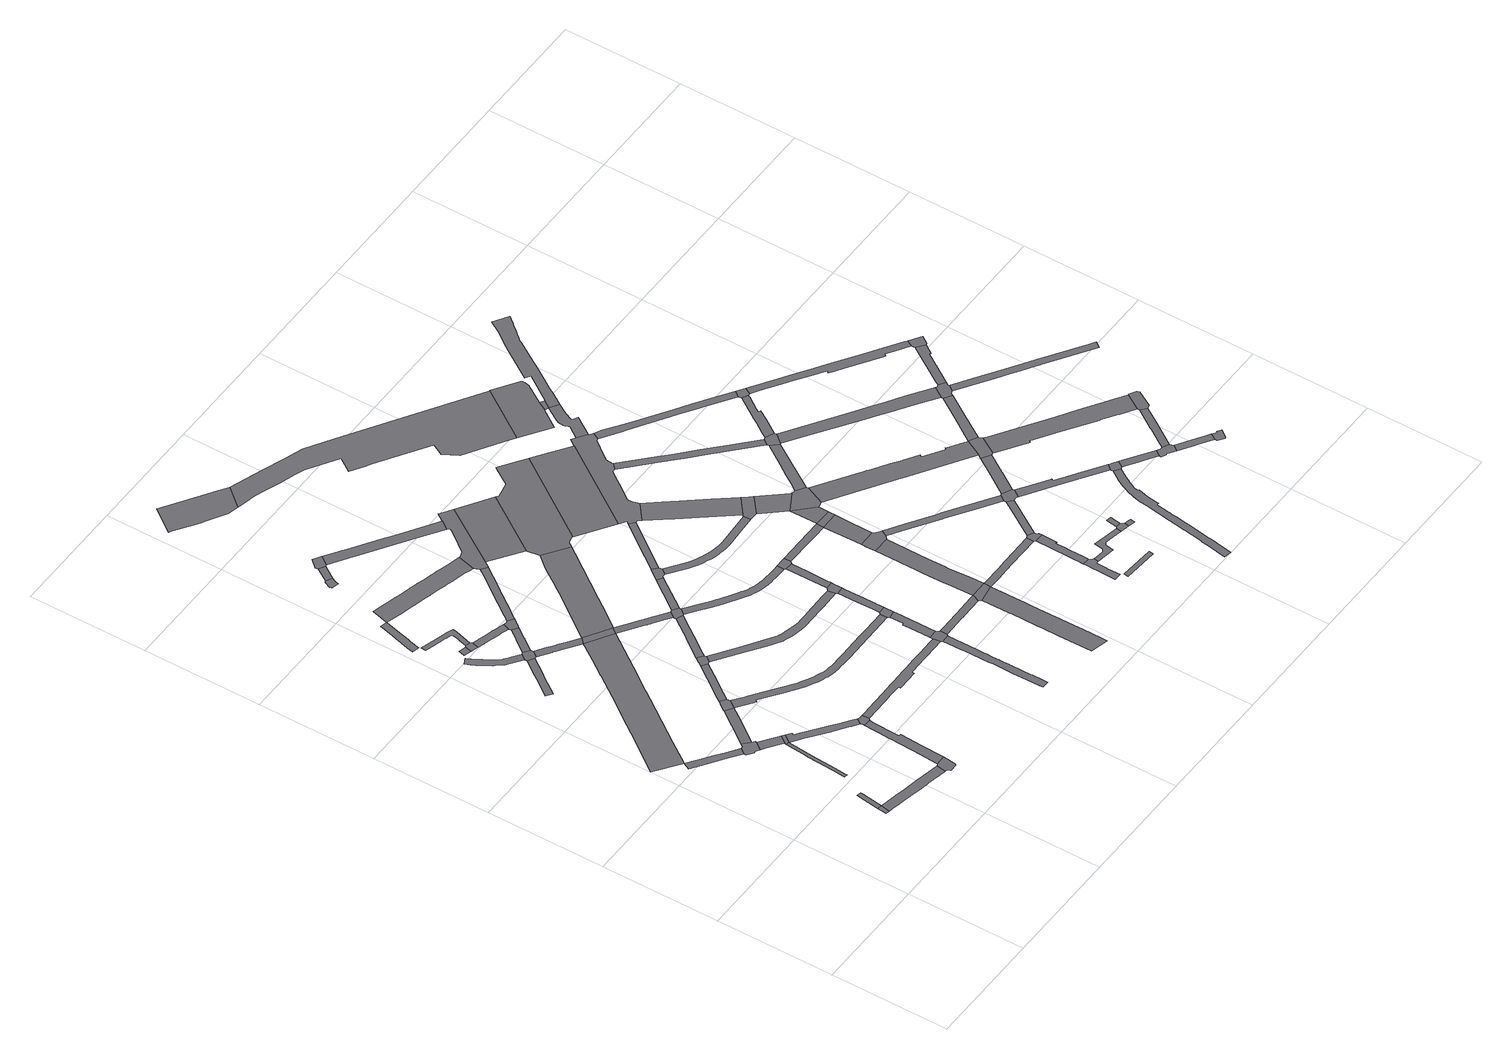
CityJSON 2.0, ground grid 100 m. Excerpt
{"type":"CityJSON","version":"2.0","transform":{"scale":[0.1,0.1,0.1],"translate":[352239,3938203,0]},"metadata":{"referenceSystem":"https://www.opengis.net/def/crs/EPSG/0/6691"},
"CityObjects":{
"road1":{"type":"Road","geometry":[{"type":"MultiSurface","lod":"1","boundaries":[[[0,1,2,3]]]}]},
"road2":{"type":"Road","attributes":{"RoadStructureAttribute.sectionType":"1"},"geometry":[{"type":"MultiSurface","lod":"1","boundaries":[[[2,4,5,6,7,3]]]}]},
"road3":{"type":"Road","attributes":{"RoadStructureAttribute.sectionType":"1"},"geometry":[{"type":"MultiSurface","lod":"1","boundaries":[[[8,9,10,11,12,13,14,15,16,17,18,19,20]]]}]},
"road4":{"type":"Road","attributes":{"RoadStructureAttribute.sectionType":"1"},"geometry":[{"type":"MultiSurface","lod":"1","boundaries":[[[1,21,22,23,24,25,26,27,28,29,30,31,32,33,34,35,36,37,38,39,40,41,2]]]}]},
"road5":{"type":"Road","geometry":[{"type":"MultiSurface","lod":"1","boundaries":[[[42,43,14,13,44,45,46,47,48,49,50,51,52,53]]]}]},
"road6":{"type":"Road","attributes":{"RoadStructureAttribute.sectionType":"1"},"geometry":[{"type":"MultiSurface","lod":"1","boundaries":[[[54,55,56,57,58,59,60,61,62,63,64,65]]]}]},
"road7":{"type":"Road","attributes":{"RoadStructureAttribute.sectionType":"1"},"geometry":[{"type":"MultiSurface","lod":"1","boundaries":[[[49,66,67,68,69,70,71,50]]]}]},
"road8":{"type":"Road","geometry":[{"type":"MultiSurface","lod":"1","boundaries":[[[70,69,54,65,72]]]}]},
"road9":{"type":"Road","attributes":{"RoadStructureAttribute.sectionType":"1"},"geometry":[{"type":"MultiSurface","lod":"1","boundaries":[[[73,74,75,76,77,78,79,80,81,82,83,84]]]}]},
"road10":{"type":"Road","geometry":[{"type":"MultiSurface","lod":"1","boundaries":[[[85,33,32,86,87,88,89,90,91,92]]]}]},
"road11":{"type":"Road","attributes":{"RoadStructureAttribute.sectionType":"1"},"geometry":[{"type":"MultiSurface","lod":"1","boundaries":[[[93,94,95,96,97,98,99,100,101,102,103,104,105,106,107,108,109,110,111,112,113,114,115,116,117,118]]]}]},
"road12":{"type":"Road","attributes":{"RoadStructureAttribute.sectionType":"1"},"geometry":[{"type":"MultiSurface","lod":"1","boundaries":[[[65,119,120,121,122,123,124,125,126,127,128,129,130,131,132,133,134,135,136,137,138,72]]]}]},
"road13":{"type":"Road","attributes":{"RoadStructureAttribute.sectionType":"1"},"geometry":[{"type":"MultiSurface","lod":"1","boundaries":[[[139,140,141,142,143]]]}]},
"road14":{"type":"Road","geometry":[{"type":"MultiSurface","lod":"1","boundaries":[[[144,145,146,147,148,149,150,151,152]]]}]},
"road15":{"type":"Road","attributes":{"RoadStructureAttribute.sectionType":"1"},"geometry":[{"type":"MultiSurface","lod":"1","boundaries":[[[153,154,155,156,157,158,159,160,161,162,163,164,165,166,167,168,169]]]}]},
"road16":{"type":"Road","attributes":{"function":"3","RoadStructureAttribute.sectionType":"1"},"geometry":[{"type":"MultiSurface","lod":"1","boundaries":[[[20,170,171,172,173,174,175,176,177,178,179,180,181,182,183,184,185,186,187,188,189,190,191,192,193,194,195,196,182,197,198,199,200,201,202,203,204,205,206,207,208,209,210]]]}]},
"road17":{"type":"Road","attributes":{"RoadStructureAttribute.sectionType":"1"},"geometry":[{"type":"MultiSurface","lod":"1","boundaries":[[[211,212,213,214,215,216,217,218,219,220,221,222,223,224,225,226,85,92]]]}]},
"road18":{"type":"Road","geometry":[{"type":"MultiSurface","lod":"1","boundaries":[[[168,140,139,227,228,229,169]]]}]},
"road19":{"type":"Road","geometry":[{"type":"MultiSurface","lod":"1","boundaries":[[[77,230,231,232,233,105,104,78]]]}]},
"road20":{"type":"Road","geometry":[{"type":"MultiSurface","lod":"1","boundaries":[[[234,235,236,128,127,237,219,218]]]}]},
"road21":{"type":"Road","attributes":{"RoadStructureAttribute.sectionType":"1"},"geometry":[{"type":"MultiSurface","lod":"1","boundaries":[[[238,239,240,241,242,243,244,245,246,229,228,247,248,249,250,251,252,253,254,255,256,257]]]}]},
"road22":{"type":"Road","attributes":{"RoadStructureAttribute.sectionType":"1"},"geometry":[{"type":"MultiSurface","lod":"1","boundaries":[[[144,258,259,260,261,262,263,264,265,266,267,268,269,145]]]}]},
"road23":{"type":"Road","attributes":{"RoadStructureAttribute.sectionType":"1"},"geometry":[{"type":"MultiSurface","lod":"1","boundaries":[[[270,271,272,273,274,275,276,277,278,233,232,279,280,281,282,283,284,285,286,287,288,289]]]}]},
"road24":{"type":"Road","attributes":{"RoadStructureAttribute.sectionType":"1"},"geometry":[{"type":"MultiSurface","lod":"1","boundaries":[[[290,291,292,293,294,295,296,297,298,231,230,299,300,301,302,303,304,197,305]]]}]},
"road25":{"type":"Road","geometry":[{"type":"MultiSurface","lod":"1","boundaries":[[[256,306,289,288,307,308,309,310,311,312,257]]]}]},
"road26":{"type":"Road","geometry":[{"type":"MultiSurface","lod":"1","boundaries":[[[313,314,315,316,317,318,319,320]]]}]},
"road27":{"type":"Road","geometry":[{"type":"MultiSurface","lod":"1","boundaries":[[[321,322,323,324,325,262,261,326,327]]]}]},
"road28":{"type":"Road","attributes":{"RoadStructureAttribute.sectionType":"1"},"geometry":[{"type":"MultiSurface","lod":"1","boundaries":[[[328,329,330,331,332,333,334,335,336,337,338,339,340,341,342,343,344,345,346,347,348,349,350,351,352,353,354,355,356,357,358,359,360,361,362,363,364,365,366,367,351,368,369,370,371,372,373,374,375,376,377,378,379,380,381,382,383,384,385,386]]]}]},
"road29":{"type":"Road","geometry":[{"type":"MultiSurface","lod":"1","boundaries":[[[305,197,182,196]]]}]},
"road30":{"type":"Road","attributes":{"RoadStructureAttribute.sectionType":"1"},"geometry":[{"type":"MultiSurface","lod":"1","boundaries":[[[317,387,388,318]]]}]},
"road31":{"type":"Road","attributes":{"RoadStructureAttribute.sectionType":"1"},"geometry":[{"type":"MultiSurface","lod":"1","boundaries":[[[52,389,390,391,151,392,393,394,395,396,397,398,399,400,401,402,403,404,405,406,407,408,409,410,411,412,413,414,415,416,417,418,419,420,421,422,423,424,425,426,427,428,429,430,431,432,433,434,435,436,437,438,439,440,441,442,443,152,151,150,444,445,446,447,448,449,450,53]]]}]},
"road32":{"type":"Road","geometry":[{"type":"MultiSurface","lod":"1","boundaries":[[[451,452,453,454,388,387,455]]]}]},
"road33":{"type":"Road","attributes":{"RoadStructureAttribute.sectionType":"1"},"geometry":[{"type":"MultiSurface","lod":"1","boundaries":[[[456,457,458,322,321,459,460,461,462,463,464,465]]]}]},
"road34":{"type":"Road","attributes":{"RoadStructureAttribute.sectionType":"1"},"geometry":[{"type":"MultiSurface","lod":"1","boundaries":[[[466,467,468,469,470,471,472,473,474,475,476,311,310,477,478,479,480,481,482,483,484,485,486,487]]]}]},
"road35":{"type":"Road","attributes":{"RoadStructureAttribute.sectionType":"1"},"geometry":[{"type":"MultiSurface","lod":"1","boundaries":[[[488,489,490,491,492,493,494,495,496,497,498,499,500,501,502,503,504,505,506,507,508,509,510,511,512,513,514,515,516,517,518,519,520,235,234]]]}]},
"road36":{"type":"Road","attributes":{"function":"3","RoadStructureAttribute.sectionType":"1"},"geometry":[{"type":"MultiSurface","lod":"1","boundaries":[[[521,522,523,524,525,526,527,528,305,196,529,530,531,532,533,534,535]]]}]},
"road37":{"type":"Road","geometry":[{"type":"MultiSurface","lod":"1","boundaries":[[[536,190,189,465,464,537,538,539]]]}]},
"road38":{"type":"Road","geometry":[{"type":"MultiSurface","lod":"1","boundaries":[[[540,541,542,543,544,545,546,547,548,549,550,551,552,553]]]}]},
"road39":{"type":"Road","attributes":{"RoadStructureAttribute.sectionType":"1"},"geometry":[{"type":"MultiSurface","lod":"1","boundaries":[[[554,555,556,557,558,559,560,561,562,563,564,565,566,567,568,569,570,571,572,327,326,573,574,575,576,577,578,579,580,581,582]]]}]},
"road40":{"type":"Road","attributes":{"RoadStructureAttribute.sectionType":"1"},"geometry":[{"type":"MultiSurface","lod":"1","boundaries":[[[583,584,585,586,587,588,589,590,591,592,593,594,595,596,597,451,455]]]}]},
"road41":{"type":"Road","attributes":{"RoadStructureAttribute.sectionType":"1"},"geometry":[{"type":"MultiSurface","lod":"1","boundaries":[[[598,599,600,601,602,536,539]]]}]},
"road42":{"type":"Road","attributes":{"RoadStructureAttribute.sectionType":"1"},"geometry":[{"type":"MultiSurface","lod":"1","boundaries":[[[603,604,605,606,607,608,609,610,611,612,613,614,615,616,617,618,619,620,621,622,623,624,625,626,627,628,629,630]]]}]},
"road43":{"type":"Road","geometry":[{"type":"MultiSurface","lod":"1","boundaries":[[[487,486,631,632,633,634,635,589,588,636,637,638,639,640,641,642,643,644,645,328,386]]]}]},
"road44":{"type":"Road","geometry":[{"type":"MultiSurface","lod":"1","boundaries":[[[646,647,648,649,650,504,503,603,630]]]}]},
"road45":{"type":"Road","attributes":{"RoadStructureAttribute.sectionType":"1"},"geometry":[{"type":"MultiSurface","lod":"1","boundaries":[[[537,651,652,653,654,655,656,657,658,659,660,661,662,663,664,665,666,667,668,669,670,671,672,673,674,675,676,677,678,679,680,681,682,683,684,685,686,687,688,689,690,691,692,693,694,695,696,697,698,699,700,701,702,538]]]}]},
"road46":{"type":"Road","geometry":[{"type":"MultiSurface","lod":"1","boundaries":[[[703,704,600,599,705,706,707,708,709,710]]]}]},
"road47":{"type":"Road","attributes":{"RoadStructureAttribute.sectionType":"1"},"geometry":[{"type":"MultiSurface","lod":"1","boundaries":[[[711,712,713,714,715,649,648,716,717,718,719]]]}]},
"road48":{"type":"Road","attributes":{"RoadStructureAttribute.sectionType":"1"},"geometry":[{"type":"MultiSurface","lod":"1","boundaries":[[[632,720,721,722,723,633]]]}]},
"road49":{"type":"Road","geometry":[{"type":"MultiSurface","lod":"1","boundaries":[[[718,724,725,419,418,719]]]}]},
"road50":{"type":"Road","attributes":{"RoadStructureAttribute.sectionType":"1"},"geometry":[{"type":"MultiSurface","lod":"1","boundaries":[[[726,727,728,729,730,731,732,733,734,725,724]]]}]},
"road51":{"type":"Road","geometry":[{"type":"MultiSurface","lod":"1","boundaries":[[[735,732,731,736,737,738,554,582]]]}]},
"road52":{"type":"Road","attributes":{"RoadStructureAttribute.sectionType":"1"},"geometry":[{"type":"MultiSurface","lod":"1","boundaries":[[[739,740,741,742,743,744,745,647,646,746,747,748,749,750,751]]]}]},
"road53":{"type":"Road","geometry":[{"type":"MultiSurface","lod":"1","boundaries":[[[709,752,753,754,755,756,757,758,759,760,761,710]]]}]},
"road54":{"type":"Road","attributes":{"RoadStructureAttribute.sectionType":"1"},"geometry":[{"type":"MultiSurface","lod":"1","boundaries":[[[737,762,763,764,765,766,738]]]}]},
"road55":{"type":"Road","geometry":[{"type":"MultiSurface","lod":"1","boundaries":[[[767,768,769,770,674,673,766,765]]]}]},
"road56":{"type":"Road","attributes":{"RoadStructureAttribute.sectionType":"1"},"geometry":[{"type":"MultiSurface","lod":"1","boundaries":[[[771,772,773,774,775,776,777,778,779,780,781,782,783,784,785,786,787,788,789,790,791,792,793]]]}]},
"road57":{"type":"Road","attributes":{"RoadStructureAttribute.sectionType":"1"},"geometry":[{"type":"MultiSurface","lod":"1","boundaries":[[[707,794,795,796,797,798,799,800,801,802,803,804,805,806,807,808,809,810,811,812,813,814,815,816,817,818,819,820,821,822,823,824,825,826,708]]]}]},
"road58":{"type":"Road","geometry":[{"type":"MultiSurface","lod":"1","boundaries":[[[827,828,829,830,831,832,833,834,835,836,837,838,721,720,521,535]]]}]},
"road59":{"type":"Road","geometry":[{"type":"MultiSurface","lod":"1","boundaries":[[[750,783,782,839,751]]]}]},
"road60":{"type":"Road","attributes":{"RoadStructureAttribute.sectionType":"1"},"geometry":[{"type":"MultiSurface","lod":"1","boundaries":[[[840,841,842,843,844,845,553,552,846,847,848,849,850,851,852,853,854,855,856,857,858,859,860,861,862,863,864,865]]]}]},
"road61":{"type":"Road","attributes":{"RoadStructureAttribute.sectionType":"1"},"geometry":[{"type":"MultiSurface","lod":"1","boundaries":[[[866,768,767,867,868,869,870]]]}]},
"road62":{"type":"Road","attributes":{"RoadStructureAttribute.sectionType":"1"},"geometry":[{"type":"MultiSurface","lod":"1","boundaries":[[[830,871,872,873,874,831]]]}]},
"road63":{"type":"Road","attributes":{"RoadStructureAttribute.sectionType":"1"},"geometry":[{"type":"MultiSurface","lod":"1","boundaries":[[[839,875,876,877,878,879,880,881,882,883,884,885,886,887,751]]]}]},
"road64":{"type":"Road","attributes":{"RoadStructureAttribute.sectionType":"1"},"geometry":[{"type":"MultiSurface","lod":"1","boundaries":[[[888,889,890,891,892,893,894,895,896,897,898,899,900,901]]]}]},
"road65":{"type":"Road","geometry":[{"type":"MultiSurface","lod":"1","boundaries":[[[902,903,904,905,906,907,908,881,880,909]]]}]},
"road66":{"type":"Road","attributes":{"RoadStructureAttribute.sectionType":"1"},"geometry":[{"type":"MultiSurface","lod":"1","boundaries":[[[900,910,911,912,913,914,915,916,917,918,919,920,921,922,923,924,925,926,927,928,929,873,872,930,931,756,755,932,901]]]}]},
"road67":{"type":"Road","attributes":{"RoadStructureAttribute.sectionType":"1"},"geometry":[{"type":"MultiSurface","lod":"1","boundaries":[[[933,934,869,935,936,937,906,905]]]}]},
"road68":{"type":"Road","geometry":[{"type":"MultiSurface","lod":"1","boundaries":[[[938,894,893,810,809,939,940,941]]]}]},
"road69":{"type":"Road","attributes":{"RoadStructureAttribute.sectionType":"1"},"geometry":[{"type":"MultiSurface","lod":"1","boundaries":[[[942,943,944,945,946,947,948,839,782,949,950,951,952,953,954,955,956,957]]]}]},
"road70":{"type":"Road","geometry":[{"type":"MultiSurface","lod":"1","boundaries":[[[958,870,869,934,959]]]}]},
"road71":{"type":"Road","attributes":{"RoadStructureAttribute.sectionType":"1"},"geometry":[{"type":"MultiSurface","lod":"1","boundaries":[[[960,961,958,959]]]}]},
"road72":{"type":"Road","attributes":{"RoadStructureAttribute.sectionType":"1"},"geometry":[{"type":"MultiSurface","lod":"1","boundaries":[[[941,940,961,962]]]}]},
"road73":{"type":"Road","geometry":[{"type":"MultiSurface","lod":"1","boundaries":[[[963,964,965,966,967,968,969,970,971,972,973,974,975,976,977,978,979,980]]]}]},
"road74":{"type":"Road","geometry":[{"type":"MultiSurface","lod":"1","boundaries":[[[962,961,960,981,982,983,984]]]}]},
"road75":{"type":"Road","attributes":{"RoadStructureAttribute.sectionType":"1"},"geometry":[{"type":"MultiSurface","lod":"1","boundaries":[[[985,986,987,988,989,990,991,992,993,994,995,996,997,998,999,1000,1001,1002,1003,963,980]]]}]},
"road76":{"type":"Road","attributes":{"RoadStructureAttribute.sectionType":"1"},"geometry":[{"type":"MultiSurface","lod":"1","boundaries":[[[1004,1005,1006,1007]]]}]},
"road77":{"type":"Road","geometry":[{"type":"MultiSurface","lod":"1","boundaries":[[[994,993,1008,1009,1010,1011,942,957]]]}]},
"road78":{"type":"Road","attributes":{"RoadStructureAttribute.sectionType":"1"},"geometry":[{"type":"MultiSurface","lod":"1","boundaries":[[[1012,1013,1014,1015,1016,1017,1018,1019,1020,902,909]]]}]},
"road79":{"type":"Road","attributes":{"RoadStructureAttribute.sectionType":"1"},"geometry":[{"type":"MultiSurface","lod":"1","boundaries":[[[1021,1022,1023,1024,1025,1026,1027,919,918,1028,1029,1030,1031,1032,1033,1034]]]}]},
"road80":{"type":"Road","attributes":{"RoadStructureAttribute.sectionType":"1"},"geometry":[{"type":"MultiSurface","lod":"1","boundaries":[[[977,1035,1036,1037,1038,1039,1040,1041,1042,1043,1044,1045,1046,1047,1048,1049,978]]]}]},
"road81":{"type":"Road","geometry":[{"type":"MultiSurface","lod":"1","boundaries":[[[1050,1051,1052,1053,1054,1055,1056,1057,1058,928,927,1059,1060,1061,1062,1063,1064,1065]]]}]},
"road82":{"type":"Road","geometry":[{"type":"MultiSurface","lod":"1","boundaries":[[[1066,1067,1068,1069,1070,1071,1072,1073,1074,1075,840,865]]]}]},
"road83":{"type":"Road","attributes":{"RoadStructureAttribute.sectionType":"1"},"geometry":[{"type":"MultiSurface","lod":"1","boundaries":[[[983,1076,1077,1078,1079,1080,1081,1082,1083,984]]]}]},
"road84":{"type":"Road","attributes":{"RoadStructureAttribute.sectionType":"1"},"geometry":[{"type":"MultiSurface","lod":"1","boundaries":[[[1084,1085,1086,1011,1010,1087,1088]]]}]},
"road85":{"type":"Road","geometry":[{"type":"MultiSurface","lod":"1","boundaries":[[[1089,1069,1068,1050,1090]]]}]},
"road86":{"type":"Road","geometry":[{"type":"MultiSurface","lod":"1","boundaries":[[[1091,1092,1043,1042,1093,1094]]]}]},
"road87":{"type":"Road","attributes":{"RoadStructureAttribute.sectionType":"1"},"geometry":[{"type":"MultiSurface","lod":"1","boundaries":[[[1095,1096,1097,1098,1099,1092,1091]]]}]},
"road88":{"type":"Road","attributes":{"RoadStructureAttribute.sectionType":"1"},"geometry":[{"type":"MultiSurface","lod":"1","boundaries":[[[1093,1100,1101,1102,1103,1104,1094]]]}]},
"road89":{"type":"Road","attributes":{"RoadStructureAttribute.sectionType":"1"},"geometry":[{"type":"MultiSurface","lod":"1","boundaries":[[[1105,1106,1107,1108,1109,1110,1111,1112,1113,1114,1115,1116,1117,1118,982,981,1119,1120,1121,1122,1123]]]}]},
"road90":{"type":"Road","geometry":[{"type":"MultiSurface","lod":"1","boundaries":[[[1124,1125,1126,1127,1128,1017,1016,1084,1088]]]}]},
"road91":{"type":"Road","geometry":[{"type":"MultiSurface","lod":"1","boundaries":[[[1079,1078,1129,1130,1131,1132,1133,1021,1034]]]}]},
"road92":{"type":"Road","attributes":{"RoadStructureAttribute.sectionType":"1"},"geometry":[{"type":"MultiSurface","lod":"1","boundaries":[[[1134,1135,1136,1137,1138,1139,1140,1141,1142,925,924,1143,1144,1145,1146,1147,1148,1149,1150,1151,1152,1153]]]}]},
"road93":{"type":"Road","attributes":{"RoadStructureAttribute.sectionType":"1"},"geometry":[{"type":"MultiSurface","lod":"1","boundaries":[[[1154,1155,1156,1157,1158,1159,1160,1161,1162,1163,1164,1165,1166,1167,1168,1169,1170,1171,1172,1173,1174,1175,1176,1177,1178,1179,1180,1181,1182,1183,1184,1185,1186,1187,1188,1189,1190,1191,1192,1193,1194,1195,1196,1197,1198,1199,1200,1201,1202,1203,1204,1205,1206,1207,1208,1209]]]}]},
"road94":{"type":"Road","attributes":{"RoadStructureAttribute.sectionType":"1"},"geometry":[{"type":"MultiSurface","lod":"1","boundaries":[[[1210,1211,1128,1127,1212,1213,1214,1215]]]}]},
"road95":{"type":"Road","attributes":{"RoadStructureAttribute.sectionType":"1"},"geometry":[{"type":"MultiSurface","lod":"1","boundaries":[[[1216,1217,1218,1219,1220,1221,1222,1133,1132,1223,1224,1225,1226,1227,1228,1229,1230]]]}]},
"road96":{"type":"Road","attributes":{"RoadStructureAttribute.sectionType":"1"},"geometry":[{"type":"MultiSurface","lod":"1","boundaries":[[[1125,1231,1232,1233,1234,1235,1236,1237,1238,1239,1240,1241,1242,1126]]]}]},
"road97":{"type":"Road","attributes":{"RoadStructureAttribute.sectionType":"1"},"geometry":[{"type":"MultiSurface","lod":"1","boundaries":[[[1050,1065,1243,1244,1245,1246,1247,1248,1249,1250,1251,1252,1253,1254,1255,1256,1257,1258,1259,1260,1261,1262,1263,1264,1265,1266,1267,1268,1090]]]}]},
"road98":{"type":"Road","geometry":[{"type":"MultiSurface","lod":"1","boundaries":[[[1269,1270,1271,1105,1123,1210,1215,1272]]]}]},
"road99":{"type":"Road","geometry":[{"type":"MultiSurface","lod":"1","boundaries":[[[1273,1274,1134,1153,1230,1229,1275,1276,1277]]]}]},
"road100":{"type":"Road","attributes":{"RoadStructureAttribute.sectionType":"1"},"geometry":[{"type":"MultiSurface","lod":"1","boundaries":[[[1129,1278,1279,1280,1281,1282,1283,1284,1285,1286,1287,1288,1289,1290,1291,1292,1130]]]}]},
"road101":{"type":"Road","geometry":[{"type":"MultiSurface","lod":"1","boundaries":[[[1293,1294,1235,1234,1185,1184,1295,1296]]]}]},
"road102":{"type":"Road","attributes":{"RoadStructureAttribute.sectionType":"1"},"geometry":[{"type":"MultiSurface","lod":"1","boundaries":[[[1297,1298,1299,1300,1296,1295,1301,1302,1303,1304,1305]]]}]},
"road103":{"type":"Road","attributes":{"RoadStructureAttribute.sectionType":"1"},"geometry":[{"type":"MultiSurface","lod":"1","boundaries":[[[1270,1306,1307,1308,1309,1271]]]}]},
"road104":{"type":"Road","geometry":[{"type":"MultiSurface","lod":"1","boundaries":[[[1310,1311,1312,1313,1305,1304,1314,1315,1316,1317,1318,1319]]]}]},
"road105":{"type":"Road","attributes":{"RoadStructureAttribute.sectionType":"1"},"geometry":[{"type":"MultiSurface","lod":"1","boundaries":[[[1320,1321,1322,1323,1324,1325,1326,1327,1328,1329,1330,1331,1332,1333,1334,1335,1336,1269,1272]]]}]},
"road106":{"type":"Road","attributes":{"RoadStructureAttribute.sectionType":"1"},"geometry":[{"type":"MultiSurface","lod":"1","boundaries":[[[1337,1338,1339,1340,1341,1342,1343,1344,1345,1346,1347,1348,1349,1350,1351,1352,1353,1354,1355,1356,1357,1358,1359,1360,1361,1362,1363,1364,1365,1366,1273,1277]]]}]},
"road107":{"type":"Road","geometry":[{"type":"MultiSurface","lod":"1","boundaries":[[[1367,1368,1369,1370,1371,1285,1284,1372,1308,1307,1373,1374,1375]]]}]},
"road108":{"type":"Road","attributes":{"RoadStructureAttribute.sectionType":"1"},"geometry":[{"type":"MultiSurface","lod":"1","boundaries":[[[1376,1377,1378,1379,1380,1381,1382,1383,1384,1310,1319]]]}]},
"road109":{"type":"Road","attributes":{"RoadStructureAttribute.sectionType":"1"},"geometry":[{"type":"MultiSurface","lod":"1","boundaries":[[[1311,1385,1386,1387,1388,1389,1390,1391,1392,1393,1312]]]}]},
"road110":{"type":"Road","geometry":[{"type":"MultiSurface","lod":"1","boundaries":[[[1394,1395,1396,1397,1398,1399,1381,1380,1400,1401]]]}]},
"road111":{"type":"Road","attributes":{"RoadStructureAttribute.sectionType":"1"},"geometry":[{"type":"MultiSurface","lod":"1","boundaries":[[[1402,1403,1404,1405,1406,1370,1369,1407,1408,1409,1410,1411,1412,1413,1414]]]}]},
"road112":{"type":"Road","geometry":[{"type":"MultiSurface","lod":"1","boundaries":[[[1332,1331,1388,1387,1415,1416,1417,1418]]]}]},
"road113":{"type":"Road","attributes":{"RoadStructureAttribute.sectionType":"1"},"geometry":[{"type":"MultiSurface","lod":"1","boundaries":[[[1419,1420,1421,1422,1423,1424,1425,1426,1427,1428,1429,1430,1431,1432,1367,1375]]]}]},
"road114":{"type":"Road","geometry":[{"type":"MultiSurface","lod":"1","boundaries":[[[1354,1402,1414,1433,1434,1435,1355]]]}]}
},
"vertices":[
[600,594,0],[633,588,0],[648,667,0],[611,674,0],
[672,846,0],[674,865,0],[637,871,0],[629,807,0],
[186,2044,0],[325,1945,0],[356,1922,0],[450,1856,0],[525,1803,0],[534,1796,0],[573,1842,0],[458,1924,0],[457,1925,0],[391,1972,0],[357,1996,0],[213,2098,0],[212,2099,0],
[662,583,0],[724,571,0],[784,559,0],[836,549,0],[845,547,0],[850,546,0],[879,541,0],[907,535,0],[922,532,0],[1016,514,0],[1031,512,0],[1198,480,0],[1213,558,0],[1076,585,0],[1032,593,0],[908,617,0],[850,628,0],[827,633,0],[793,639,0],[752,647,0],[659,665,0],
[592,1845,0],[589,1841,0],[537,1774,0],[584,1738,0],[604,1742,0],[611,1737,0],[614,1735,0],[637,1718,0],[684,1785,0],[690,1793,0],[664,1812,0],[609,1867,0],
[788,1592,0],[784,1561,0],[774,1436,0],[769,1383,0],[753,1161,0],[746,1073,0],[744,1052,0],[770,1050,0],[772,1072,0],[779,1159,0],[795,1381,0],[816,1589,0],
[676,1691,0],[699,1675,0],[771,1622,0],[790,1608,0],[838,1672,0],[818,1686,0],
[863,1653,0],
[387,3436,0],[396,3447,0],[404,3459,0],[419,3479,0],[508,3601,0],[458,3635,0],[416,3578,0],[364,3506,0],[339,3472,0],[266,3372,0],[231,3324,0],[278,3286,0],
[1233,568,0],[1217,476,0],[1231,460,0],[1231,448,0],[1292,449,0],[1304,460,0],[1314,539,0],[1314,570,0],
[196,3952,0],[207,3930,0],[212,3917,0],[217,3910,0],[236,3880,0],[263,3837,0],[278,3812,0],[289,3799,0],[334,3742,0],[344,3735,0],[440,3666,0],[456,3655,0],[492,3703,0],[427,3750,0],[410,3762,0],[376,3786,0],[373,3790,0],[336,3836,0],[334,3838,0],[327,3847,0],[323,3854,0],[286,3913,0],[281,3922,0],[265,3947,0],[229,4021,0],[175,3995,0],
[820,1585,0],[918,1513,0],[933,1502,0],[1077,1392,0],[1095,1383,0],[1099,1380,0],[1187,1314,0],[1205,1301,0],[1259,1262,0],[1294,1310,0],[1278,1322,0],[1253,1340,0],[1182,1391,0],[1130,1431,0],[1081,1469,0],[968,1551,0],[953,1562,0],[895,1605,0],[906,1621,0],[901,1625,0],
[312,4026,0],[325,4084,0],[324,4085,0],[264,4100,0],[248,4044,0],
[932,2208,0],[884,2243,0],[871,2226,0],[854,2203,0],[836,2178,0],[828,2168,0],[822,2159,0],[889,2120,0],[937,2180,0],
[418,4223,0],[428,4262,0],[378,4277,0],[341,4288,0],[293,4301,0],[140,4346,0],[134,4306,0],[198,4287,0],[258,4270,0],[310,4255,0],[322,4251,0],[366,4238,0],[375,4221,0],[361,4165,0],[359,4160,0],[342,4094,0],[381,4083,0],
[349,2289,0],[415,2381,0],[455,2437,0],[483,2476,0],[514,2519,0],[557,2579,0],[623,2669,0],[625,2672,0],[667,2731,0],[682,2752,0],[834,2961,0],[997,3184,0],[1048,3254,0],[1229,3128,0],[1250,3114,0],[1256,3109,0],[1271,3099,0],[1277,3095,0],[1333,3056,0],[1416,2997,0],[1452,3046,0],[1363,3110,0],[1337,3128,0],[1291,3158,0],[1284,3163,0],[1270,3175,0],[1086,3301,0],[829,3392,0],[808,3362,0],[731,3250,0],[630,3105,0],[630,3104,0],[628,3101,0],[494,2918,0],[432,2831,0],[348,2716,0],[310,2665,0],[258,2592,0],[257,2591,0],[140,2435,0],[4,2253,0],
[1325,782,0],[1327,824,0],[1334,956,0],[1315,958,0],[1315,967,0],[1316,1003,0],[1325,1186,0],[1327,1225,0],[1267,1228,0],[1262,1132,0],[1260,1094,0],[1256,1006,0],[1255,982,0],[1254,964,0],[1252,924,0],[1245,786,0],
[371,4009,0],[374,4008,0],[390,4065,0],
[528,3603,0],[562,3653,0],[559,3673,0],[511,3709,0],
[1342,1239,0],[1341,1299,0],[1311,1299,0],[1268,1243,0],
[640,3993,0],[638,3994,0],[604,4003,0],[571,4013,0],[565,4014,0],[501,4033,0],[449,4048,0],[444,4050,0],[432,4053,0],[430,3991,0],[431,3991,0],[450,3985,0],[495,3972,0],[553,3955,0],[587,3945,0],[592,3944,0],[637,3931,0],[640,3930,0],[652,3926,0],[672,3984,0],
[1023,2333,0],[1044,2362,0],[1130,2479,0],[1162,2524,0],[1114,2559,0],[1087,2522,0],[1073,2502,0],[1069,2497,0],[996,2397,0],[942,2324,0],[935,2314,0],[930,2307,0],
[654,3901,0],[643,3886,0],[639,3881,0],[637,3878,0],[633,3873,0],[603,3833,0],[594,3821,0],[560,3775,0],[534,3740,0],[562,3677,0],[581,3703,0],[621,3757,0],[635,3775,0],[636,3776,0],[638,3779,0],[677,3832,0],[693,3855,0],[695,3857,0],[706,3872,0],[658,3907,0],
[774,3504,0],[757,3516,0],[746,3524,0],[719,3542,0],[704,3553,0],[636,3601,0],[634,3602,0],[628,3606,0],[596,3629,0],[633,3530,0],[635,3528,0],[652,3516,0],[685,3493,0],[696,3488,0],[748,3450,0],[871,3436,0],
[656,3913,0],[717,3887,0],[733,3908,0],[743,3920,0],[763,3948,0],[716,3983,0],[697,3977,0],
[294,5243,0],[295,5227,0],[352,5213,0],[361,5252,0],[377,5277,0],[329,5308,0],[311,5300,0],[285,5245,0],
[1214,2595,0],[1164,2629,0],[1143,2599,0],[1139,2594,0],[1131,2583,0],[1182,2527,0],[1216,2577,0],
[1067,4634,0],[1000,4651,0],[956,4662,0],[935,4668,0],[863,4687,0],[861,4688,0],[842,4692,0],[815,4700,0],[747,4718,0],[741,4719,0],[674,4737,0],[649,4744,0],[647,4744,0],[607,4755,0],[602,4756,0],[538,4772,0],[469,4790,0],[467,4791,0],[404,4807,0],[395,4810,0],[326,4828,0],[268,4843,0],[258,4846,0],[219,4700,0],[161,4714,0],[143,4645,0],[119,4555,0],[102,4495,0],[101,4490,0],[98,4479,0],[94,4465,0],[78,4404,0],[71,4377,0],[130,4363,0],[141,4403,0],[149,4436,0],[151,4444,0],[160,4475,0],[172,4522,0],[177,4543,0],[366,4661,0],[439,4643,0],[454,4639,0],[500,4626,0],[561,4610,0],[626,4594,0],[628,4593,0],[645,4589,0],[647,4588,0],[702,4574,0],[766,4557,0],[779,4554,0],[832,4539,0],[844,4536,0],[900,4522,0],[957,4507,0],[994,4496,0],[1009,4491,0],[1030,4486,0],
[450,5390,0],[400,5422,0],
[766,1948,0],[794,1986,0],[816,2015,0],[1032,2014,0],[1043,2029,0],[1219,1903,0],[1331,1821,0],[1342,1815,0],[1357,1807,0],[1376,1796,0],[1399,1783,0],[1418,1773,0],[1451,1756,0],[1457,1753,0],[1485,1742,0],[1520,1731,0],[1535,1726,0],[1541,1724,0],[1578,1714,0],[1604,1710,0],[1605,1710,0],[1645,1707,0],[1672,1706,0],[1718,1705,0],[1721,1705,0],[1744,1704,0],[1774,1703,0],[1783,1703,0],[1939,1704,0],[2279,1707,0],[2275,1767,0],[2094,1766,0],[2010,1765,0],[1784,1763,0],[1745,1764,0],[1719,1765,0],[1673,1766,0],[1648,1767,0],[1612,1770,0],[1590,1773,0],[1558,1781,0],[1551,1783,0],[1538,1788,0],[1505,1799,0],[1482,1808,0],[1446,1826,0],[1428,1836,0],[1406,1849,0],[1386,1860,0],[1363,1872,0],[1254,1951,0],[1142,2031,0],[1049,2098,0],[1037,2106,0],[1018,2120,0],[808,2140,0],[771,2087,0],[751,2063,0],[729,2030,0],[716,2012,0],[615,1876,0],[613,1873,0],
[518,5470,0],[500,5482,0],[457,5511,0],[395,5444,0],[468,5395,0],
[1324,2847,0],[1293,2805,0],[1187,2662,0],[1230,2617,0],[1249,2643,0],[1301,2713,0],[1342,2769,0],[1391,2836,0],[1475,2951,0],[1417,2974,0],
[1020,4393,0],[1018,4391,0],[960,4314,0],[949,4299,0],[928,4270,0],[910,4244,0],[901,4234,0],[899,4231,0],[870,4192,0],[833,4143,0],[782,4072,0],[771,3959,0],[847,4061,0],[882,4107,0],[923,4162,0],[927,4168,0],[948,4196,0],[964,4218,0],[1002,4269,0],[1036,4315,0],[1100,4401,0],[1050,4438,0],
[1535,1240,0],[1560,1241,0],[1624,1242,0],[1680,1243,0],[1708,1242,0],[1721,1242,0],[1733,1242,0],[1733,1222,0],[1911,1223,0],[1911,1243,0],[1919,1244,0],[1928,1244,0],[2074,1245,0],[2099,1245,0],[2105,1245,0],[2289,1247,0],[2280,1307,0],[2275,1307,0],[2145,1305,0],[2143,1305,0],[2133,1305,0],[2099,1305,0],[2020,1305,0],[1927,1304,0],[1910,1304,0],[1795,1303,0],[1783,1303,0],[1720,1302,0],[1681,1303,0],[1593,1301,0],[1535,1300,0],[1408,1299,0],[1399,1299,0],
[1412,4157,0],[1322,4054,0],[1303,4026,0],[1237,3929,0],[1222,3907,0],[1190,3860,0],[1165,3826,0],[1021,3635,0],[1180,3428,0],[1278,3562,0],[1378,3698,0],[1470,3823,0],[1566,3954,0],[1601,4002,0],[1611,4016,0],
[1472,3049,0],[1485,2952,0],[1520,3001,0],[1523,3018,0],
[681,6460,0],[670,6467,0],[668,6468,0],[593,6518,0],[261,6739,0],[109,6533,0],[123,6525,0],[171,6493,0],[274,6420,0],[322,6389,0],[357,6368,0],[512,6275,0],[601,6255,0],[741,6419,0],
[2267,2219,0],[2203,2218,0],[1997,2216,0],[1961,2216,0],[1908,2214,0],[1881,2215,0],[1868,2216,0],[1841,2220,0],[1801,2228,0],[1770,2236,0],[1747,2242,0],[1723,2248,0],[1707,2253,0],[1694,2259,0],[1693,2259,0],[1682,2264,0],[1673,2268,0],[1665,2272,0],[1424,2434,0],[1401,2372,0],[1542,2273,0],[1664,2198,0],[1673,2195,0],[1740,2172,0],[1832,2156,0],[1871,2150,0],[2065,2152,0],[2108,2153,0],[2275,2155,0],
[652,5273,0],[653,5272,0],[655,5271,0],[809,5168,0],[1029,5022,0],[1258,4869,0],[1308,4943,0],[1279,4963,0],[1094,5086,0],[996,5151,0],[912,5207,0],[682,5361,0],[657,5378,0],[655,5380,0],[633,5394,0],
[1617,3150,0],[1713,3285,0],[1671,3316,0],[1599,3220,0],[1583,3198,0],
[2303,1232,0],[2305,1081,0],[2305,1048,0],[2309,834,0],[2309,798,0],[2309,735,0],[2309,685,0],[2309,630,0],[2311,505,0],[2312,391,0],[2312,368,0],[2373,369,0],[2372,420,0],[2371,504,0],[2371,510,0],[2369,686,0],[2369,698,0],[2369,700,0],[2368,751,0],[2368,788,0],[2368,793,0],[2368,800,0],[2367,868,0],[2367,897,0],[2366,924,0],[2366,984,0],[2366,1049,0],[2363,1236,0],
[1109,4413,0],[1132,4449,0],[1457,4941,0],[1389,4986,0],[1353,5010,0],[1263,4865,0],[1273,4845,0],[1252,4815,0],[1225,4780,0],[1201,4747,0],[1156,4688,0],[1136,4662,0],[1123,4646,0],[1115,4644,0],[1075,4632,0],
[2376,1249,0],[2377,1308,0],[2358,1334,0],[2281,1333,0],[2282,1308,0],
[1565,2894,0],[1643,2837,0],[1705,2794,0],[1728,2778,0],[1871,2688,0],[1877,2685,0],[1882,2680,0],[1905,2666,0],[1916,2660,0],[1924,2657,0],[1938,2651,0],[1957,2645,0],[1975,2637,0],[1991,2631,0],[2015,2625,0],[2050,2617,0],[2063,2616,0],[2084,2612,0],[2112,2609,0],[2139,2607,0],[2168,2605,0],[2188,2604,0],[2275,2604,0],[2274,2665,0],[2260,2664,0],[2256,2664,0],[2246,2664,0],[2189,2664,0],[2171,2665,0],[2144,2667,0],[2118,2669,0],[2093,2671,0],[2071,2675,0],[2059,2676,0],[2029,2683,0],[2009,2689,0],[1998,2693,0],[1997,2693,0],[1978,2701,0],[1974,2702,0],[1959,2708,0],[1941,2714,0],[1936,2718,0],[1918,2728,0],[1911,2736,0],[1900,2740,0],[1895,2744,0],[1856,2768,0],[1761,2828,0],[1746,2838,0],[1683,2882,0],[1678,2886,0],
[1708,3367,0],[1687,3338,0],[1725,3295,0],[1732,3295,0],[1752,3296,0],[1788,3345,0],[1783,3371,0],[1737,3405,0],
[2295,1575,0],[2295,1571,0],[2279,1570,0],[2279,1509,0],[2280,1504,0],[2354,1621,0],[2354,1640,0],[2353,1700,0],[2293,1691,0],
[1393,4268,0],[1726,4762,0],[1555,4877,0],[1510,4906,0],
[2352,1782,0],[2292,1782,0],
[2351,1852,0],[2351,1864,0],[2351,1867,0],[2350,1967,0],[2349,2116,0],[2349,2145,0],[2286,2140,0],[2289,1969,0],[2291,1843,0],
[2279,2153,0],[2349,2216,0],[2349,2239,0],[2292,2238,0],
[2776,1312,0],[2652,1311,0],[2600,1310,0],[2586,1310,0],[2582,1310,0],[2495,1309,0],[2428,1308,0],[2564,1250,0],[2585,1250,0],[2587,1250,0],[2601,1250,0],[2788,1252,0],[2813,1312,0],
[1832,3438,0],[1910,3543,0],[1964,3615,0],[2077,3768,0],[2033,3802,0],[1928,3661,0],[1917,3646,0],[1911,3639,0],[1822,3519,0],[1770,3449,0],
[2349,2257,0],[2349,2262,0],[2350,2457,0],[2351,2588,0],[2288,2595,0],
[2369,2608,0],[2369,2668,0],[2322,2667,0],[2288,2665,0],
[2967,244,0],[2967,297,0],[2966,462,0],[2965,542,0],[2963,702,0],[2963,742,0],[2963,750,0],[2962,902,0],[2961,972,0],[2961,1049,0],[2961,1122,0],[2959,1255,0],[2809,1231,0],[2810,1111,0],[2810,1062,0],[2810,988,0],[2811,971,0],[2813,755,0],[2813,702,0],[2813,701,0],[2814,568,0],[2815,517,0],[2817,280,0],
[1897,3188,0],[1935,3163,0],[1957,3152,0],[1988,3136,0],[2013,3126,0],[2042,3114,0],[2053,3109,0],[2073,3101,0],[2120,3088,0],[2145,3083,0],[2157,3081,0],[2188,3077,0],[2214,3073,0],[2262,3071,0],[2392,3079,0],[2565,3088,0],[2562,3148,0],[2464,3143,0],[2262,3132,0],[2219,3133,0],[2196,3136,0],[2156,3142,0],[2155,3142,0],[2134,3147,0],[2093,3158,0],[2075,3165,0],[2069,3168,0],[2064,3170,0],[2036,3181,0],[2013,3191,0],[1984,3205,0],[1965,3215,0],[1932,3237,0],
[1625,4036,0],[1638,4054,0],[1692,4069,0],[1698,4066,0],[2194,4780,0],[2122,4830,0],[1982,4923,0],[1973,4910,0],[1879,4768,0],[1874,4767,0],[1754,4742,0],[1753,4743,0],
[2962,1314,0],
[2613,5399,0],[1628,6031,0],[1512,6106,0],[1362,6196,0],[1211,6251,0],[1020,6319,0],[665,6240,0],[667,6240,0],[717,6228,0],[752,6221,0],[783,6211,0],[848,6189,0],[974,6144,0],[1112,6097,0],[1146,6085,0],[1189,6069,0],[1202,6063,0],[1435,5909,0],[1358,5792,0],[1466,5723,0],[1510,5695,0],[1929,5426,0],[1875,5332,0],[1944,5209,0],[2232,5026,0],[2317,4968,0],
[2564,2667,0],[2612,2607,0],[2682,2606,0],[2793,2606,0],[2793,2666,0],
[1914,3918,0],[1994,3863,0],[2481,4575,0],[2226,4758,0],
[2955,1441,0],[2945,1620,0],[2945,1651,0],[2944,1798,0],[2943,2070,0],[2942,2155,0],[2800,2154,0],[2801,2026,0],[2802,1859,0],[2802,1811,0],[2803,1740,0],[2805,1562,0],[2806,1526,0],
[2258,3562,0],[2266,3552,0],[2305,3503,0],[2377,3412,0],[2538,3210,0],[2575,3164,0],[2716,3277,0],[2674,3330,0],[2585,3441,0],[2438,3624,0],[2357,3725,0],[2286,3813,0],[2258,3848,0],[2119,3738,0],
[3001,2231,0],[2976,2247,0],[2945,2271,0],[2942,2279,0],[2798,2277,0],[2799,2228,0],[2799,2207,0],[2968,2180,0],
[2239,3901,0],[2239,3936,0],[2239,3942,0],[2240,3950,0],[2241,3952,0],[2322,4063,0],[2363,4120,0],[2420,4197,0],[2448,4197,0],[2490,4240,0],[2484,4246,0],[2491,4303,0],[2570,4406,0],[2619,4470,0],[2639,4473,0],[2671,4529,0],[2634,4551,0],[2638,4558,0],[2559,4610,0],[2524,4633,0],[2050,3825,0],[2044,3816,0],[2095,3768,0],
[2944,2472,0],[2945,2604,0],[2794,2549,0],[2797,2372,0],[2797,2315,0],
[2754,3230,0],[2624,3091,0],[2635,3086,0],[2776,3204,0],
[3522,1318,0],[3337,1317,0],[3256,1316,0],[3232,1316,0],[3149,1315,0],[3124,1315,0],[3000,1314,0],[3059,1254,0],[3121,1255,0],[3149,1255,0],[3255,1256,0],[3270,1256,0],[3338,1257,0],[3403,1257,0],[3495,1258,0],[3520,1258,0],
[2802,2666,0],[2946,2664,0],
[2947,2750,0],[2795,2904,0],
[2954,2990,0],
[3528,823,0],[3528,785,0],[3527,755,0],[3527,737,0],[3527,705,0],[3526,687,0],[3526,671,0],[3524,547,0],[3585,546,0],[3586,661,0],[3586,668,0],[3587,686,0],[3589,748,0],[3589,754,0],[3609,751,0],[3615,792,0],[3611,797,0],[3588,823,0],
[2997,2761,0],[3067,2923,0],[3064,2937,0],[2991,2984,0],
[3589,836,0],[3589,870,0],[3590,938,0],[3591,992,0],[3591,1034,0],[3592,1096,0],[3593,1117,0],[3607,1109,0],[3609,1243,0],[3534,1244,0],[3532,1106,0],[3532,1088,0],[3531,1035,0],[3531,1034,0],[3530,997,0],[3529,899,0],[3529,871,0],[3529,867,0],[3528,828,0],
[3602,484,0],[3894,461,0],[3897,501,0],[3605,524,0],
[3610,1272,0],[3595,1281,0],[3595,1302,0],[3545,1330,0],
[3075,2111,0],[3345,1934,0],[3353,1929,0],[3558,1791,0],[3742,1668,0],[3779,1715,0],[3386,1979,0],[3363,1994,0],[3150,2134,0],
[3304,3466,0],[3288,3483,0],[3138,3623,0],[2945,3805,0],[2914,3834,0],[2789,3952,0],[2729,4011,0],[2660,3993,0],[2748,3909,0],[2819,3841,0],[2857,3806,0],[2899,3766,0],[3081,3595,0],[3267,3420,0],
[3766,726,0],[3777,795,0],[3778,801,0],[3803,817,0],[3844,808,0],[3915,794,0],[3933,790,0],[3956,785,0],[3964,826,0],[3854,850,0],[3843,852,0],[3747,873,0],[3734,796,0],[3733,795,0],[3709,778,0],
[2703,4944,0],[2639,4843,0],[2620,4807,0],[2615,4783,0],[2614,4765,0],[2614,4760,0],[2619,4744,0],[2622,4732,0],[2626,4708,0],[2742,4713,0],[2715,4731,0],[2698,4744,0],[2727,4812,0],[2745,4847,0],[2759,4869,0],[2777,4898,0],
[2561,4802,0],[2668,4962,0],[2673,4960,0],[2712,5034,0],[2819,5195,0],[2825,5222,0],[2825,5235,0],[2823,5255,0],[2819,5266,0],[2615,5402,0],
[3080,2962,0],[3218,3175,0],[3327,3342,0],[3273,3400,0],[3154,3225,0],[3088,3127,0],[3061,3088,0],[3037,3052,0],
[3747,1647,0],[3723,1609,0],[3720,1605,0],[3783,1597,0],[3792,1610,0],
[2748,5012,0],[2749,5011,0],
[4023,835,0],[3981,837,0],[4033,769,0],[4041,809,0],
[4029,875,0],[4036,929,0],[3994,935,0],[3987,889,0],[3986,882,0],
[4073,760,0],[4092,756,0],[4097,792,0],[4098,797,0],[4081,800,0],
[4111,2221,0],[3965,2317,0],[3960,2321,0],[3953,2310,0],[3789,2419,0],[3799,2434,0],[3691,2506,0],[3684,2511,0],[3609,2563,0],[3545,2606,0],[3461,2661,0],[3451,2667,0],[3434,2677,0],[3113,2892,0],[3257,2591,0],[3531,2412,0],[3535,2409,0],[3906,2167,0],[4037,2082,0],
[3821,1613,0],[3837,1603,0],[3879,1667,0],[3876,1680,0],[3797,1720,0],
[3336,3346,0],[3399,3419,0],[3399,3425,0],[3398,3439,0],[3324,3468,0],
[3595,3914,0],[3582,3923,0],[3394,4054,0],[3316,4105,0],[3200,4179,0],[3019,4297,0],[2979,4324,0],[2863,4402,0],[2733,4493,0],[2804,4363,0],[2822,4351,0],[2963,4262,0],[2975,4254,0],[2985,4247,0],[3167,4129,0],[3179,4122,0],[3283,4055,0],[3360,4004,0],[3392,3982,0],[3562,3864,0],
[4229,53,0],[4235,93,0],[4249,177,0],[4259,244,0],[4282,396,0],[4290,445,0],[4293,466,0],[4296,486,0],[4304,540,0],[4309,576,0],[4312,593,0],[4315,613,0],[4323,664,0],[4331,717,0],[4331,720,0],[4347,717,0],[4348,725,0],[4357,788,0],[4364,834,0],[4378,886,0],[4386,914,0],[4372,918,0],[4374,924,0],[4382,953,0],[4391,974,0],[4405,1002,0],[4410,1011,0],[4425,1037,0],[4440,1064,0],[4477,1122,0],[4491,1142,0],[4442,1178,0],[4404,1120,0],[4388,1096,0],[4352,1029,0],[4343,1013,0],[4337,999,0],[4334,993,0],[4326,973,0],[4305,905,0],[4291,852,0],[4279,772,0],[4267,696,0],[4264,673,0],[4253,603,0],[4245,550,0],[4236,494,0],[4226,422,0],[4223,404,0],[4200,253,0],[4195,229,0],[4190,196,0],[4179,127,0],[4173,93,0],[4160,14,0],[4222,4,0],
[4016,2051,0],[3913,1895,0],[3983,1842,0],[3986,1846,0],[4077,1984,0],[4090,2003,0],
[3565,3831,0],[3543,3798,0],[3524,3769,0],[3523,3767,0],[3443,3648,0],[3416,3606,0],[3354,3514,0],[3484,3569,0],[3534,3647,0],[3518,3658,0],[3533,3687,0],[3606,3795,0],[3607,3797,0],[3615,3810,0],[3570,3838,0],
[3860,1587,0],[4090,1435,0],[4222,1346,0],[4438,1201,0],[4478,1243,0],[4275,1381,0],[4123,1484,0],[4118,1488,0],[4127,1502,0],[4119,1507,0],[4029,1567,0],[4021,1572,0],
[2813,4955,0],[2819,4963,0],[2840,4994,0],[2877,5057,0],[2944,5157,0],[2990,5230,0],[3023,5280,0],[3042,5309,0],[3151,5485,0],[3161,5502,0],[3180,5526,0],[3205,5557,0],[3225,5578,0],[3266,5626,0],[3290,5653,0],[3305,5673,0],[3312,5680,0],[3330,5702,0],[3208,5781,0],[3154,5689,0],[3055,5549,0],[3034,5520,0],[3001,5472,0],[2863,5261,0],[2906,5233,0],[2753,5008,0],
[4197,2151,0],[4185,2184,0],[4113,2224,0],[4110,2006,0],
[3666,3867,0],[3629,3892,0],[3618,3810,0],[3633,3816,0],[3635,3816,0],
[3492,3239,0],[3859,2989,0],[3958,2922,0],[4072,2844,0],[4091,2831,0],[4236,2732,0],[4377,2636,0],[4438,2728,0],[4346,2790,0],[4244,2860,0],[4118,2943,0],[3994,3026,0],[3917,3076,0],[3617,3275,0],[3403,3417,0],
[4509,1223,0],[4484,1239,0],[4510,1150,0],[4543,1200,0],
[4698,1097,0],[4688,1103,0],[4630,1142,0],[4586,1172,0],[4615,1080,0],[4655,1053,0],[4754,988,0],[4757,986,0],[4790,1035,0],
[4317,2390,0],[4438,2578,0],[4376,2618,0],[4252,2432,0],
[4903,959,0],[4895,991,0],[4841,1018,0],[4821,1014,0],[4757,969,0],[4792,950,0],[4805,953,0],[4807,952,0],[4825,939,0],[4870,909,0],
[4128,1993,0],[4353,1843,0],[4361,1855,0],[4492,1768,0],[4545,1733,0],[4593,1701,0],[4612,1688,0],[4821,1549,0],[4833,1541,0],[4946,1466,0],[4953,1461,0],[5068,1385,0],[5151,1518,0],[4818,1739,0],[4674,1834,0],[4429,1996,0],[4228,2130,0],
[3645,3810,0],[3666,3797,0],[3686,3784,0],[3770,3727,0],[3773,3725,0],[3843,3679,0],[3927,3621,0],[4055,3535,0],[4144,3476,0],[4130,3456,0],[4167,3431,0],[4229,3390,0],[4490,3217,0],[4507,3206,0],[4518,3225,0],[4531,3216,0],[4580,3185,0],[4694,3110,0],[4726,3160,0],[4708,3173,0],[4564,3266,0],[4398,3376,0],[4229,3491,0],[4089,3585,0],[3961,3671,0],[3876,3729,0],[3807,3775,0],[3777,3795,0],[3719,3834,0],[3707,3842,0],
[4510,2655,0],[4508,2668,0],[4523,2691,0],[4470,2726,0],[4450,2721,0],[4378,2627,0],[4451,2599,0],[4467,2602,0],[4477,2605,0],
[4938,865,0],[4991,830,0],[4993,828,0],[5008,818,0],[5120,744,0],[5153,795,0],[5113,822,0],[5089,837,0],[5024,880,0],
[5006,1158,0],[5011,1165,0],[5117,1326,0],[5071,1365,0],[4961,1199,0],[4959,1194,0],[4957,1191,0],[4953,1185,0],[4880,1076,0],
[5185,689,0],[5230,756,0],[5206,771,0],[5196,778,0],[5190,770,0],[5183,775,0],[5124,725,0],[5170,686,0],
[4700,3079,0],[4623,2962,0],[4592,2914,0],[4582,2900,0],[4492,2761,0],[4627,2848,0],[4634,2858,0],[4637,2863,0],[4674,2919,0],[4699,2957,0],[4711,2948,0],[4715,2954,0],[4763,3026,0],
[5147,1332,0],[5223,1468,0],[5217,1488,0],[5167,1521,0],
[4757,2420,0],[4863,2350,0],[4899,2326,0],[4965,2282,0],[5029,2240,0],[5054,2224,0],[5061,2219,0],[5442,1966,0],[5475,2016,0],[5435,2043,0],[5087,2274,0],[4999,2332,0],[4790,2470,0],[4754,2494,0],
[4780,3030,0],[4825,3096,0],[4811,3106,0]
]}
